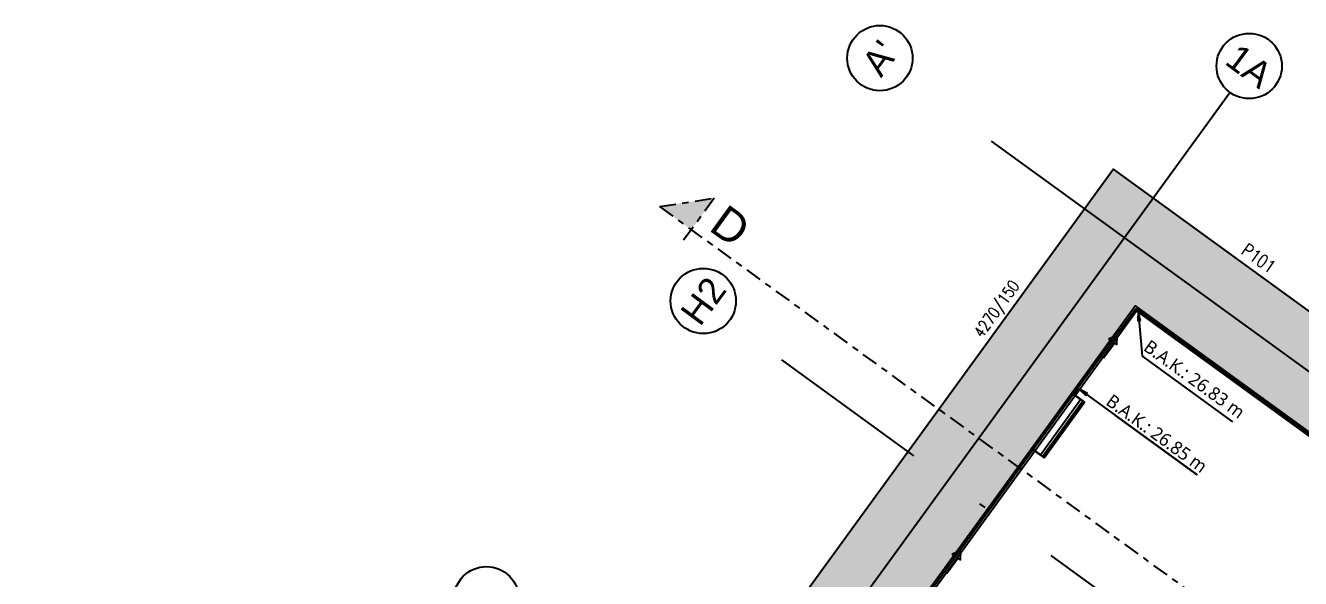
# Model space of a CAD drawing. Header units: inches. Extents: x 400392 to 401495, y 4543971 to 4544133.
# Drawn here: x 400750.15 to 400769.67, y 4544105.31 to 4544113.79 of the extents above; entities that cross this region are included whole.
import ezdxf
from ezdxf.enums import TextEntityAlignment as Align

# ---------------------------------------------------------------- set-up
doc = ezdxf.new("R2010")
doc.units = ezdxf.units.IN
doc.header["$MEASUREMENT"] = 0
for name, pattern in [('AKS', [3, 2.5, -0.25, 0, -0.25]), ('CENTER', [2, 1.25, -0.25, 0.25, -0.25]), ('DASHDOT2', [0.5, 0.25, -0.125, 0, -0.125])]:
    doc.linetypes.add(name, pattern=pattern)
doc.layers.add('A-DETL-GENF', color=92, linetype='Continuous', lineweight=9)
for name, color, linetype in [('aks prota', 2, 'AKS'), ('caks prota', 4, 'Continuous'), ('kesit tarama prota', 252, 'Continuous'), ('kolon tarama prota', 252, 'Continuous'), ('lperde prota', 4, 'Continuous'), ('not çizgisi prota', 4, 'Continuous'), ('perde prota', 1, 'Continuous'), ('PRT-AL-TUNEL_EKSENI', 14, 'DASHDOT2'), ('skesit prota', 7, 'Continuous'), ('st_s_ölçü', 4, 'Continuous'), ('taks prota', 7, 'Continuous'), ('tkesit prota', 7, 'Continuous'), ('tperde prota', 6, 'Continuous')]:
    doc.layers.add(name, color=color, linetype=linetype)
doc.styles.add('Arial', font='Arial.ttf')
doc.styles.add('OLCU', font='romanstw.shx')
doc.styles.add('Segoe UI Light_1', font='', dxfattribs={"height": 200})
doc.styles.add('TAKS', font='Arial Unicode.ttf')
doc.styles.add('tkolon', font='romanstw.shx')
doc.styles.get('Segoe UI Light_1').set_extended_font_data('Segoe UI Light')
doc.dimstyles.new('1-50', dxfattribs={"dimtxt": 10, "dimasz": 4, "dimexe": 4, "dimexo": 8, "dimgap": 4, "dimtad": 1, "dimdec": 1, "dimrnd": 0.05, "dimzin": 9, "dimdsep": 46, "dimtxsty": 'OLCU', "dimblk1": 'OBLIQUE', "dimblk2": 'OBLIQUE', "dimsah": 1, "dimcen": 2, "dimdle": 4, "dimclrd": 4, "dimclre": 4, "dimclrt": 3, "dimadec": 1, "dimazin": 0, "dimtfac": 1, "dimtdec": 1, "dimtix": 1, "dimtmove": 2, "dimatfit": 3, "dimldrblk": 'OBLIQUE', "dimfxl": 1, "dimtvp": 1, "dimtolj": 1, "dimtzin": 1, "dimarcsym": 0})

# ---------------------------------------------------------------- blocks, each defined once
blk = doc.blocks.new('+24.06 mekanik')
at = {"layer": 'kolon tarama prota'}
for points in [[(2867, 178308), (2950, 178182), (2980, 178208)], [(2828, 177815), (2906, 177698), (2858, 177698), (2858, 177415), (2798, 177415), (2798, 177698), (2750, 177698)], [(2828, 176810), (2978, 176790), (2978, 176829)], [(2828, 173737), (2906, 173620), (2858, 173620), (2858, 173337), (2798, 173337), (2798, 173620), (2750, 173620)]]:
    blk.add_hatch(color=253, dxfattribs=at).paths.add_polyline_path(points, flags=0)
at = {"layer": 'kolon tarama prota', "color": 253}
for p, q in [((2814, 178289), (2814, 176783)), ((2841, 176783), (2841, 178289)), ((2843, 178289), (2844, 178292)), ((2844, 178292), (2847, 178293)), ((9648, 178322), (2847, 178322)), ((2847, 178295), (9648, 178295)), ((2867, 178308), (2950, 178182)), ((2980, 178208), (2867, 178308)), ((2867, 178308), (3319, 177784)), ((2950, 178182), (2980, 178208)), ((2828, 177815), (2750, 177698)), ((2750, 177698), (2828, 177815)), ((2750, 177698), (2798, 177698)), ((2798, 177698), (2750, 177698)), ((2798, 177698), (2798, 177415)), ((2798, 177698), (2798, 177415)), ((2906, 177698), (2828, 177815)), ((2906, 177698), (2828, 177815)), ((2858, 177415), (2858, 177698)), ((2858, 177698), (2906, 177698)), ((2858, 177698), (2858, 177415)), ((2858, 177698), (2906, 177698)), ((3319, 177784), (5029, 177784)), ((2798, 177415), (2858, 177415)), ((2798, 177415), (2858, 177415)), ((2872, 176695), (2783, 176695)), ((2783, 176695), (2783, 176695)), ((2783, 176695), (2876, 176695)), ((2783, 175645), (2783, 176695)), ((2783, 175645), (2783, 176695)), ((2808, 176700), (2808, 176695)), ((2848, 176700), (2808, 176700)), ((2808, 176700), (2848, 176700)), ((2848, 176695), (2808, 176695)), ((2808, 176695), (2848, 176695)), ((2812, 176783), (2812, 176688)), ((2814, 176717), (2814, 176700)), ((2828, 176717), (2814, 176717)), ((2814, 176717), (2828, 176717)), ((2828, 176700), (2814, 176700)), ((2814, 176700), (2828, 176700)), ((2814, 176688), (2814, 172217)), ((2819, 176700), (2819, 176695)), ((2819, 176700), (2819, 176695)), ((2839, 176700), (2819, 176700)), ((2819, 176700), (2839, 176700)), ((2839, 176700), (2819, 176700)), ((2819, 176700), (2839, 176700)), ((2839, 176695), (2819, 176695)), ((2819, 176695), (2839, 176695)), ((2839, 176695), (2819, 176695)), ((2819, 176695), (2839, 176695)), ((2978, 176829), (2828, 176810)), ((2828, 176810), (2978, 176790)), ((2828, 176810), (5071, 176810)), ((2841, 176717), (2828, 176717)), ((2828, 176717), (2841, 176717)), ((2828, 176717), (2828, 176717)), ((2828, 176717), (2828, 176717)), ((2841, 176700), (2828, 176700)), ((2828, 176700), (2841, 176700)), ((2839, 176695), (2839, 176700)), ((2839, 176695), (2839, 176700)), ((2841, 176700), (2841, 176717)), ((2841, 172217), (2841, 176688)), ((2843, 176688), (2843, 176783)), ((2848, 176695), (2848, 176700)), ((2948, 176695), (2872, 176695)), ((2876, 176695), (2927, 176695)), ((2927, 176695), (3003, 176695)), ((2988, 176695), (2948, 176695)), ((2948, 175645), (2948, 176695)), ((2978, 176790), (2978, 176829)), ((2996, 176695), (2988, 176695)), ((2988, 175645), (2988, 176695)), ((3021, 176695), (2996, 176695)), ((2996, 175645), (2996, 176695)), ((3003, 176695), (3021, 176695)), ((3003, 175645), (3003, 176695)), ((3021, 176695), (3021, 175645)), ((3022, 175645), (3022, 176695)), ((5071, 176810), (3524, 176810)), ((2808, 176170), (2808, 176170)), ((2876, 175645), (2783, 175645)), ((2783, 175645), (2783, 175645)), ((2783, 175645), (2872, 175645)), ((2872, 175645), (2948, 175645)), ((2927, 175645), (2876, 175645)), ((3003, 175645), (2927, 175645)), ((2948, 175645), (2988, 175645)), ((2988, 175645), (2996, 175645)), ((2996, 175645), (3021, 175645)), ((3021, 175645), (3003, 175645)), ((2828, 173737), (2750, 173620)), ((2750, 173620), (2828, 173737)), ((2750, 173620), (2798, 173620)), ((2798, 173620), (2750, 173620)), ((2798, 173620), (2798, 173337)), ((2798, 173620), (2798, 173337)), ((2906, 173620), (2828, 173737)), ((2906, 173620), (2828, 173737)), ((2858, 173337), (2858, 173620)), ((2858, 173620), (2906, 173620)), ((2858, 173620), (2858, 173337)), ((2858, 173620), (2906, 173620)), ((2798, 173337), (2858, 173337)), ((2798, 173337), (2858, 173337))]:
    blk.add_line(p, q, dxfattribs=at)
at = {"layer": 'kolon tarama prota', "color": 253, "flags": 128}
for points in [[(2822, 178314), (2814, 178298), (2812, 178289)], [(2847, 178324), (2829, 178319), (2822, 178314)], [(2812, 176736), (2817, 176747), (2828, 176751)], [(2812, 176717), (2812, 176729), (2812, 176736), (2812, 176736)], [(2828, 176721), (2817, 176725), (2812, 176736)], [(2828, 176751), (2838, 176746), (2843, 176736)], [(2843, 176736), (2838, 176725), (2828, 176721)], [(2843, 176736), (2843, 176731), (2843, 176720), (2843, 176717)]]:
    blk.add_lwpolyline(points, dxfattribs=at)
at = {"layer": 'kolon tarama prota', "color": 253}
for centre, radius, start, end in [((2828, 176736), 15.5, 90, 270), ((2828, 176736), 15.2, 90, 270), ((2828, 176736), 13.3, 0, 180), ((2828, 176736), 13.3, 180, 0), ((2828, 176729), 6.67, 90, 270), ((2828, 176736), 15.5, 270, 90), ((2828, 176736), 15.2, 270, 90), ((2828, 176742), 6.67, 270, 90)]:
    blk.add_arc(centre, radius, start, end, dxfattribs=at)
for centre, major_axis, ratio, start_param, end_param in [((2828, 178289), (15.2, 0), 0.00997, 6.273186, 9.414779), ((2828, 178289), (-15.2, 0), 0.00997, 6.273186, 9.414779), ((2828, 178289), (-13.3, 0), 0.01, 4.712389, 6.283185), ((2828, 178289), (13.3, 0), 0.01, 3.141593, 4.712389), ((2828, 178289), (13.3, 0), 0.01, 0, 1.570796), ((2828, 178289), (13.3, 0), 0.01, 4.712389, 6.283185), ((2847, 178308), (0, 15.2), 0.01, 0.009969, 3.151562), ((2847, 178308), (0, 13.3), 0.01, 0, 1.570796), ((2847, 178308), (0, 13.3), 0.01, 1.570796, 3.141593), ((2847, 178308), (0, 15.2), 0.01, 3.151562, 6.293155), ((2847, 178308), (0, 13.3), 0.01, 4.712389, 6.283185), ((2847, 178308), (0, 13.3), 0.01, 3.141593, 4.712389), ((2828, 176783), (-15.5, 0), 0.01, 4.712389, 7.853982), ((2828, 176688), (-15.5, 0), 0.01, 4.712389, 7.853982), ((2828, 176783), (13.3, 0), 0.01, 1.570796, 3.141593), ((2828, 176783), (13.3, 0), 0.01, 3.141593, 4.712389), ((2828, 176688), (-13.3, 0), 0.01, 4.712389, 6.283185), ((2828, 176688), (13.3, 0), 0.01, 3.141593, 4.712389), ((2828, 176783), (15.5, 0), 0.01, 4.712389, 7.853982), ((2828, 176783), (-13.3, 0), 0.01, 3.141593, 4.712389), ((2828, 176783), (-13.3, 0), 0.01, 1.570796, 3.141593), ((2828, 176688), (-15.5, 0), 0.01, 1.570796, 4.712389), ((2828, 176688), (-13.3, 0), 0.01, 3.141593, 4.712389), ((2828, 176688), (13.3, 0), 0.01, 4.712389, 6.283185)]:
    blk.add_ellipse(centre, major_axis=major_axis, ratio=ratio, start_param=start_param, end_param=end_param, dxfattribs=at)
at = {"layer": 'kolon tarama prota', "color": 253, "style": 'Segoe UI Light_1'}
for s, p in [('B.A.K.: 26.83 m', (3265, 177870)), ('B.A.K.: 26.85 m', (3287, 176858))]:
    blk.add_text(s, height=200, dxfattribs=at).set_placement(p)
blk = doc.blocks.new('_Oblique')
at = {"layer": 'st_s_ölçü', "lineweight": -2}
blk.add_line((-0.5, -0.5), (0.5, 0.5), dxfattribs=at)

msp = doc.modelspace()

# ---------------------------------------------------------------- hatches: boundary and pattern name
at = {"layer": 'kesit tarama prota'}
h = msp.add_hatch(color=256, dxfattribs=at)
h.dxf.hatch_style = 1
h.paths.add_polyline_path([(400760.699, 4544111.144), (400759.861, 4544111.012), (400760.346, 4544110.659)])
at = {"layer": 'kolon tarama prota'}
h = msp.add_hatch(color=256, dxfattribs=at)
h.dxf.hatch_style = 1
h.paths.add_polyline_path([(400766.813, 4544111.585), (400756.409, 4544097.266), (400756.086, 4544097.501), (400755.615, 4544096.853), (400755.939, 4544096.618), (400752.589, 4544092.007), (400752.265, 4544092.242), (400751.795, 4544091.595), (400752.118, 4544091.36), (400741.715, 4544077.04), (400742.928, 4544076.158), (400767.145, 4544109.49), (400817.86, 4544072.643), (400820.412, 4544072.643), (400818.347, 4544074.143)])

# ---------------------------------------------------------------- linework, layer by layer
at = {"layer": 'aks prota', "ltscale": 10}
for p, q in [((400858.225, 4544044.243), (400763.625, 4544112.975)), ((400741.146, 4544074.981), (400768.595, 4544112.762))]:
    msp.add_line(p, q, dxfattribs=at)
at = {"layer": 'caks prota', "ltscale": 0.05}
for centre in [(400763.235, 4544113.288), (400768.889, 4544113.167), (400760.531, 4544109.567), (400757.21, 4544104.996)]:
    msp.add_circle(centre, 0.5, dxfattribs=at)
at = {"layer": 'perde prota'}
msp.add_lwpolyline([(400752.118, 4544091.36), (400741.715, 4544077.04), (400742.928, 4544076.158), (400767.145, 4544109.49), (400817.86, 4544072.643), (400820.412, 4544072.643), (400766.813, 4544111.585), (400756.409, 4544097.266), (400756.086, 4544097.501), (400755.615, 4544096.853), (400755.939, 4544096.618), (400752.589, 4544092.007), (400752.265, 4544092.242), (400751.795, 4544091.595)], close=True, dxfattribs=at)
at = {"layer": 'PRT-AL-TUNEL_EKSENI', "ltscale": 10}
msp.add_line((400850.399, 4544044.243), (400760.921, 4544109.253), dxfattribs=at)
at = {"layer": 'skesit prota', "linetype": 'CENTER', "ltscale": 0.2}
for p, q in [((400759.861, 4544111.012), (400760.699, 4544111.144)), ((400760.699, 4544111.144), (400760.17, 4544110.416))]:
    msp.add_line(p, q, dxfattribs=at)
msp.add_lwpolyline([(400759.861, 4544111.012), (400855.89, 4544041.243)], dxfattribs=at)

# ---------------------------------------------------------------- block references
at = {"layer": 'A-DETL-GENF', "xscale": 0.001, "yscale": 0.001, "zscale": 0.001, "rotation": 323.9999999999982}
msp.add_blockref('+24.06 mekanik', (400660.065, 4543966.842), dxfattribs=at)

# ---------------------------------------------------------------- texts
at = {"layer": 'lperde prota', "style": 'tkolon', "width": 0.8}
msp.add_text('4270/150', height=0.18, rotation=54.4693, dxfattribs=at).set_placement((400764.728, 4544109.039), align=Align.MIDDLE_LEFT)
at = {"layer": 'taks prota', "style": 'TAKS'}
for s, rotation, p in [("A'", 53.5052, (400763.235, 4544113.288)), ('1A', 323.5052, (400768.889, 4544113.167)), ('H2', 53.5052, (400760.531, 4544109.567))]:
    msp.add_text(s, height=0.4, rotation=rotation, dxfattribs=at).set_placement(p, align=Align.MIDDLE_CENTER)
at = {"layer": 'tkesit prota', "style": 'Arial'}
msp.add_text('D', height=0.5, rotation=324, dxfattribs=at).set_placement((400760.596, 4544110.663))
at = {"layer": 'tperde prota', "style": 'tkolon', "width": 0.8}
msp.add_text('P101', height=0.2, rotation=324.4693, dxfattribs=at).set_placement((400768.808, 4544110.383), align=Align.MIDDLE_LEFT)

# ---------------------------------------------------------------- leaders
at = {"layer": 'not çizgisi prota'}
msp.add_leader([(400755.826, 4544097.402), (400755.061, 4544098.399), (400753.623, 4544098.399)], dimstyle='1-50', override={"dimasz": 12, "dimgap": 4, "dimtad": 0}, dxfattribs=at)

doc.saveas('drawing.dxf')
